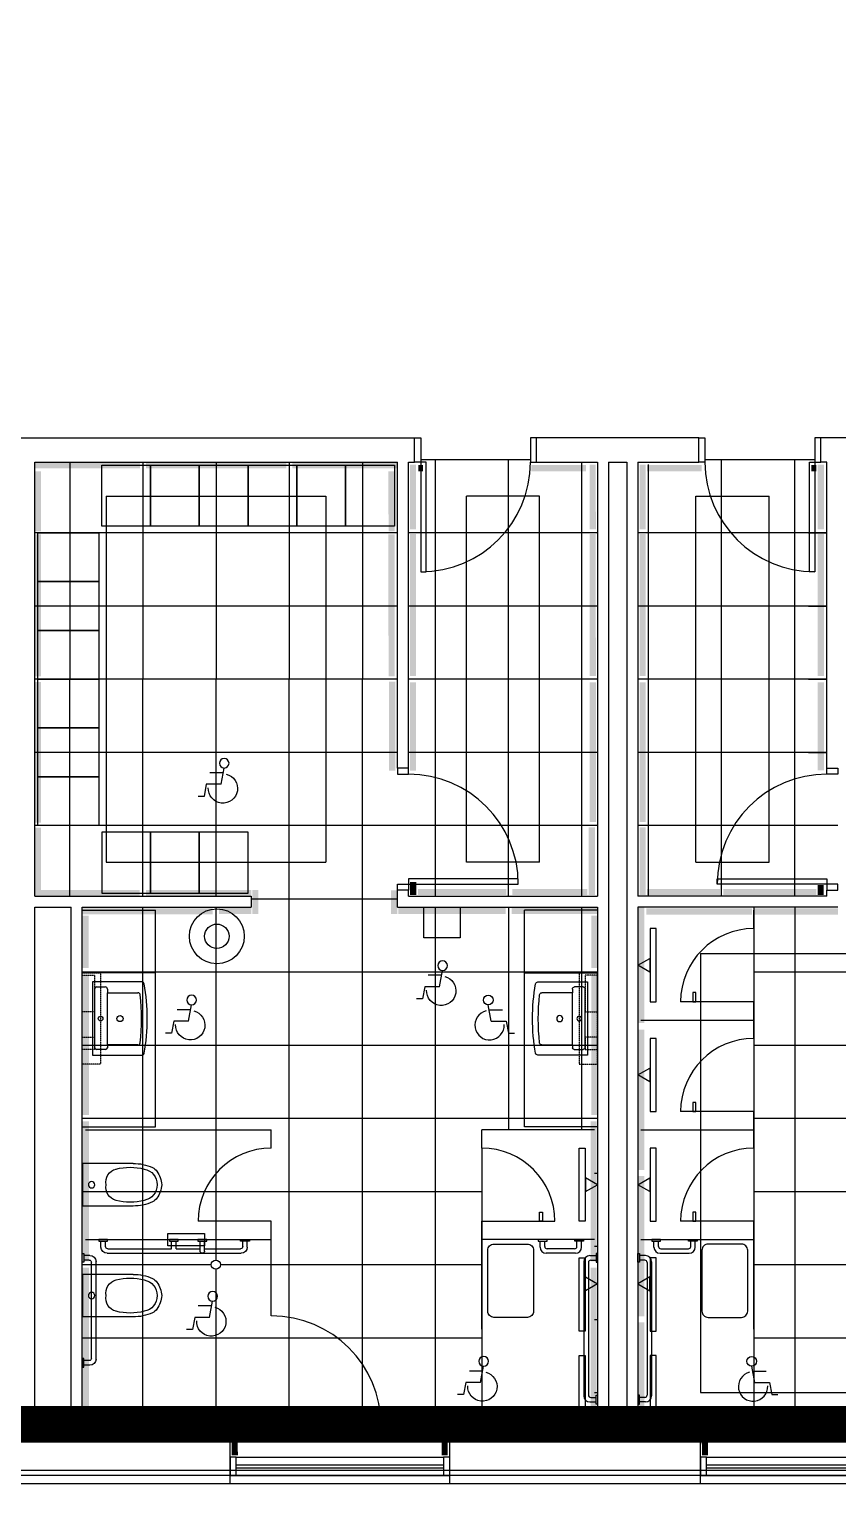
# Model space of a CAD drawing. Header units: inches. Extents: x -233729 to 737493, y -275239 to 196021.
# Drawn here: x 493487 to 500226, y -2869 to 9251 of the extents above; entities that cross this region are included whole.
import ezdxf

# ---------------------------------------------------------------- set-up
doc = ezdxf.new("R2010")
doc.units = ezdxf.units.IN
doc.header["$MEASUREMENT"] = 0
doc.linetypes.add('SHIDDEN', pattern=[0.09375, 0.0625, -0.03125])
for name, color, linetype in [('_FL_AREAS', 92, 'Continuous'), ('_FL_NEW WH_WALLS', 1, 'Continuous'), ('CONT-L', 2, 'Continuous')]:
    doc.layers.add(name, color=color, linetype=linetype)
doc.layers.add('PR-BLDG', color=18, linetype='Continuous', lineweight=30)

# ---------------------------------------------------------------- blocks, each defined once
blk = doc.blocks.new('A$Cd2fab3cb')
at = {"layer": 'PR-BLDG', "const_width": 1}
blk.add_lwpolyline([(-568.842, -884.207), (-414.586, 67.217), (0, 0), (-154.28, -951.574), (-568.867, -884.357)], dxfattribs=at)
blk = doc.blocks.new('HC')
at = {"layer": 'CONT-L'}
for p, q in [((-0.23, 0), (-1.24, 5.33)), ((-0.85, 3.73), (3.46, 3.73)), ((-0.23, 0), (4.63, 0)), ((4.63, 0), (5.37, -3.97)), ((5.37, -3.97), (7.34, -3.97))]:
    blk.add_line(p, q, dxfattribs=at)
blk.add_circle((-1.24, 6.91), 1.58, dxfattribs=at)
blk.add_arc((-0.82, -1.36), 4.81, 103.3425, 2.702, dxfattribs=at)
blk = doc.blocks.new('above counter rectangular vessel sink')
at = {"layer": 'CONT-L'}
for p, q in [((12, 0), (-12, 0)), ((-12, 0), (-12, -16.27)), ((-10.15, -4.34), (-10.15, -1.34)), ((-9.55, -0.74), (9.8, -0.74)), ((10.4, -1.34), (10.4, -4.19)), ((12, -16.25), (12, 0)), ((-8.67, -4.94), (-9.55, -4.94)), ((-8.67, -14.92), (-8.67, -4.94)), ((-8.67, -4.94), (8.45, -4.94)), ((9.65, -4.94), (8.45, -4.94)), ((8.45, -4.94), (8.45, -14.95))]:
    blk.add_line(p, q, dxfattribs=at)
for centre, radius in [((0, -2.69), 0.75), ((0, -9.06), 1)]:
    blk.add_circle(centre, radius, dxfattribs=at)
for centre, radius, start, end in [((-9.55, -1.34), 0.6, 90, 180), ((-9.55, -4.34), 0.6, 180, 270), ((9.65, -4.19), 0.75, 270, 0), ((9.8, -1.34), 0.6, 0, 90), ((-11.27, -16.27), 0.724, 180, 259.8019), ((0, 46.38), 64.38, 259.8019, 280.1828), ((-7.92, -14.92), 0.75, 180, 263.7646), ((0, 57.6), 73.7, 263.7646, 276.056), ((7.7, -14.95), 0.75, 276.056, 0), ((11.25, -16.25), 0.75, 280.1828, 0)]:
    blk.add_arc(centre, radius, start, end, dxfattribs=at)
blk = doc.blocks.new('wall hung wc')
at = {"layer": 'CONT-L'}
for p, q in [((-6.98, -16.63), (-6.98, -0.06)), ((-6.98, -0.06), (6.98, -0.06)), ((6.98, -16.63), (6.98, -0.06))]:
    blk.add_line(p, q, dxfattribs=at)
blk.add_circle((0, -3.06), 1.07, dxfattribs=at)
for centre, radius, start, end in [((-0.9, -12.11), 4.36, 78.0886, 165.9035), ((0.9, -12.11), 4.36, 14.0965, 101.9114), ((13.31, -15.68), 19.02, 165.9035, 194.0965), ((-13.31, -15.68), 19.02, 345.9035, 14.0965), ((8.2, -16.75), 15.18, 179.55, 204.3406), ((-8.2, -16.75), 15.18, 335.6594, 0.45), ((-2.27, -21.49), 3.68, 204.3406, 234.3862), ((-0.12, -19.43), 5.09, 190.0201, 271.3952), ((0.12, -19.43), 5.09, 268.6048, 349.9799), ((2.27, -21.49), 3.68, 305.6138, 335.6594), ((0.55, -17.55), 8.53, 234.3862, 266.2973), ((-0.55, -17.55), 8.53, 273.7027, 305.6138)]:
    blk.add_arc(centre, radius, start, end, dxfattribs=at)
blk = doc.blocks.new('48grab')
at = {"layer": 'CONT-L'}
for p, q in [((-24.5625, 0.5), (-21.6875, 0.5)), ((-24.5625, 0), (-24.5625, 0.5)), ((-21.6875, 0), (-24.5625, 0)), ((-23.875, 2.5), (-23.875, 0.5)), ((-22.375, 2.25), (-22.375, 0.5)), ((-21.875, 4.5), (22.125, 4.5)), ((-21.6875, 0.5), (-21.6875, 0)), ((-21.625, 3), (-0.75, 3)), ((-1.4375, 0), (-1.4375, 0.5)), ((-1.4375, 0.5), (1.4375, 0.5)), ((1.4375, 0), (-1.4375, 0)), ((-0.75, 3), (-0.75, 0.5)), ((0.75, 3), (8.625, 3)), ((0.75, 3), (0.75, 0.5)), ((1.4375, 0.5), (1.4375, 0)), ((7.9375, 0), (7.9375, 0.5)), ((7.9375, 0.5), (10.8125, 0.5)), ((10.8125, 0), (7.9375, 0)), ((8.625, 3.75), (8.625, 0.5)), ((10.125, 3.75), (10.125, 0.5)), ((10.125, 3), (21.875, 3)), ((10.8125, 0.5), (10.8125, 0)), ((21.9375, 0.5), (21.9375, 0)), ((24.8125, 0.5), (21.9375, 0.5)), ((21.9375, 0), (24.8125, 0)), ((22.625, 2.25), (22.625, 0.5)), ((24.125, 2.5), (24.125, 0.5)), ((24.8125, 0), (24.8125, 0.5))]:
    blk.add_line(p, q, dxfattribs=at)
for centre, radius, start, end in [((-21.875, 2.5), 2, 90, 180), ((-21.625, 2.25), 0.75, 90, 180), ((9.375, 3.75), 0.75, 0, 180), ((21.875, 2.25), 0.75, 0, 90), ((22.125, 2.5), 2, 0, 90)]:
    blk.add_arc(centre, radius, start, end, dxfattribs=at)
blk = doc.blocks.new('36GRAB')
at = {"layer": 'CONT-L'}
for p, q in [((-18.6875, 0), (-18.6875, 0.5)), ((-18.6875, 0.5), (-15.8125, 0.5)), ((-15.8125, 0), (-18.6875, 0)), ((-18, 2.5), (-18, 0.5)), ((-16.5, 2.25), (-16.5, 0.5)), ((-16, 4.5), (16, 4.5)), ((-15.8125, 0.5), (-15.8125, 0)), ((-15.75, 3), (15.75, 3)), ((18.625, 0.5), (15.75, 0.5)), ((15.75, 0.5), (15.75, 0)), ((15.75, 0), (18.625, 0)), ((16.5, 2.25), (16.5, 0.5)), ((18, 2.5), (18, 0.5)), ((18.625, 0), (18.625, 0.5))]:
    blk.add_line(p, q, dxfattribs=at)
for centre, radius, start, end in [((-16, 2.5), 2, 90, 180), ((-15.75, 2.25), 0.75, 90, 180), ((15.75, 2.25), 0.75, 0, 90), ((16, 2.5), 2, 0, 90)]:
    blk.add_arc(centre, radius, start, end, dxfattribs=at)
blk = doc.blocks.new('A$C61e42c62')
at = {"layer": '_FL_NEW WH_WALLS'}
h = blk.add_hatch(color=256, dxfattribs=at)
h.dxf.hatch_style = 1
h.paths.add_polyline_path([(2607.29, 3072.82), (2572.79, 3072.82), (2572.79, 3070.82), (2607.29, 3070.82)])
h = blk.add_hatch(color=256, dxfattribs=at)
h.dxf.hatch_style = 1
h.paths.add_polyline_path([(2574.81, 3050.08), (2574.79, 3069.78), (2572.79, 3069.78), (2572.81, 3050.08)])
h = blk.add_hatch(color=256, dxfattribs=at)
h.dxf.hatch_style = 1
h.paths.add_polyline_path([(2655.29, 3072.82), (2609.29, 3072.82), (2609.29, 3070.82), (2655.29, 3070.82)])
h = blk.add_hatch(color=256, dxfattribs=at)
h.dxf.hatch_style = 1
h.paths.add_polyline_path([(2691.79, 3072.82), (2657.29, 3072.82), (2657.29, 3070.82), (2691.79, 3070.82)])
h = blk.add_hatch(color=256, dxfattribs=at)
h.dxf.hatch_style = 1
h.paths.add_polyline_path([(2690.82, 3050.08), (2690.8, 3069.78), (2688.8, 3069.78), (2688.82, 3050.08)])
h = blk.add_hatch(color=256, dxfattribs=at)
h.dxf.hatch_style = 1
h.paths.add_polyline_path([(2697.88, 3050.75), (2697.86, 3072.01), (2695.86, 3072.01), (2695.88, 3050.75)])
h = blk.add_hatch(color=256, dxfattribs=at)
h.dxf.hatch_style = 1
h.paths.add_polyline_path([(2700.17, 3071.83), (2698.58, 3071.83), (2698.58, 3069.83), (2700.17, 3069.83)])
h = blk.add_hatch(color=256, dxfattribs=at)
h.dxf.hatch_style = 1
h.paths.add_polyline_path([(2753.63, 3071.83), (2735.71, 3071.83), (2735.71, 3069.83), (2753.63, 3069.83)])
h = blk.add_hatch(color=256, dxfattribs=at)
h.dxf.hatch_style = 1
h.paths.add_polyline_path([(2756.83, 3050.75), (2756.81, 3072.01), (2754.81, 3072.01), (2754.83, 3050.75)])
h = blk.add_hatch(color=256, dxfattribs=at)
h.dxf.hatch_style = 1
h.paths.add_polyline_path([(2773.18, 3050.75), (2773.16, 3072.01), (2771.16, 3072.01), (2771.18, 3050.75)])
h = blk.add_hatch(color=256, dxfattribs=at)
h.dxf.hatch_style = 1
h.paths.add_polyline_path([(2791.51, 3071.83), (2773.6, 3071.83), (2773.6, 3069.83), (2791.51, 3069.83)])
h = blk.add_hatch(color=256, dxfattribs=at)
h.dxf.hatch_style = 1
h.paths.add_polyline_path([(2829.12, 3071.83), (2827.54, 3071.83), (2827.54, 3069.83), (2829.12, 3069.83)])
h = blk.add_hatch(color=256, dxfattribs=at)
h.dxf.hatch_style = 1
h.paths.add_polyline_path([(2831.64, 3050.75), (2831.63, 3072.01), (2829.63, 3072.01), (2829.64, 3050.75)])
h = blk.add_hatch(color=256, dxfattribs=at)
h.dxf.hatch_style = 1
h.paths.add_polyline_path([(2574.81, 3002.53), (2574.79, 3049.13), (2572.79, 3049.13), (2572.81, 3002.53)])
h = blk.add_hatch(color=256, dxfattribs=at)
h.dxf.hatch_style = 1
h.paths.add_polyline_path([(2690.82, 3002.53), (2690.8, 3049.13), (2688.8, 3049.13), (2688.82, 3002.53)])
h = blk.add_hatch(color=256, dxfattribs=at)
h.dxf.hatch_style = 1
h.paths.add_polyline_path([(2697.88, 3002.64), (2697.86, 3049.28), (2695.86, 3049.28), (2695.88, 3002.64)])
h = blk.add_hatch(color=256, dxfattribs=at)
h.dxf.hatch_style = 1
h.paths.add_polyline_path([(2756.83, 3002.64), (2756.81, 3049.28), (2754.81, 3049.28), (2754.83, 3002.64)])
h = blk.add_hatch(color=256, dxfattribs=at)
h.dxf.hatch_style = 1
h.paths.add_polyline_path([(2773.18, 3002.64), (2773.16, 3049.28), (2771.16, 3049.28), (2771.18, 3002.64)])
h = blk.add_hatch(color=256, dxfattribs=at)
h.dxf.hatch_style = 1
h.paths.add_polyline_path([(2831.64, 3002.64), (2831.63, 3049.28), (2829.63, 3049.28), (2829.64, 3002.64)])
h = blk.add_hatch(color=256, dxfattribs=at)
h.dxf.hatch_style = 1
h.paths.add_polyline_path([(2574.81, 2954.58), (2574.81, 3000.73), (2572.81, 3000.73), (2572.81, 2954.58)])
h = blk.add_hatch(color=256, dxfattribs=at)
h.dxf.hatch_style = 1
h.paths.add_polyline_path([(2691.02, 2971.62), (2691.02, 3000.8), (2689.02, 3000.8), (2689.02, 2971.62)])
h = blk.add_hatch(color=256, dxfattribs=at)
h.dxf.hatch_style = 1
h.paths.add_polyline_path([(2697.88, 2971.65), (2697.88, 3000.64), (2695.88, 3000.64), (2695.88, 2971.65)])
h = blk.add_hatch(color=256, dxfattribs=at)
h.dxf.hatch_style = 1
h.paths.add_polyline_path([(2756.83, 2954.81), (2756.83, 3000.64), (2754.83, 3000.64), (2754.83, 2954.81)])
h = blk.add_hatch(color=256, dxfattribs=at)
h.dxf.hatch_style = 1
h.paths.add_polyline_path([(2773.18, 2954.81), (2773.18, 3000.64), (2771.18, 3000.64), (2771.18, 2954.81)])
h = blk.add_hatch(color=256, dxfattribs=at)
h.dxf.hatch_style = 1
h.paths.add_polyline_path([(2831.64, 2971.74), (2831.64, 3000.64), (2829.64, 3000.64), (2829.64, 2971.74)])
h = blk.add_hatch(color=256, dxfattribs=at)
h.dxf.hatch_style = 1
h.paths.add_polyline_path([(2574.81, 2932.5), (2574.81, 2952.9), (2572.81, 2952.9), (2572.81, 2932.5)])
h = blk.add_hatch(color=256, dxfattribs=at)
h.dxf.hatch_style = 1
h.paths.add_polyline_path([(2756.52, 2930.89), (2756.52, 2953.08), (2754.52, 2953.08), (2754.52, 2930.89)])
h = blk.add_hatch(color=256, dxfattribs=at)
h.dxf.hatch_style = 1
h.paths.add_polyline_path([(2773.15, 2930.89), (2773.15, 2953.08), (2771.15, 2953.08), (2771.15, 2930.89)])
h = blk.add_hatch(color=256, dxfattribs=at)
h.dxf.hatch_style = 1
h.paths.add_polyline_path([(2697.9, 2930.89), (2697.9, 2935.14), (2695.9, 2935.14), (2695.9, 2930.89)])
h = blk.add_hatch(color=256, dxfattribs=at)
h.dxf.hatch_style = 1
h.paths.add_polyline_path([(2607.22, 2932.45), (2572.71, 2932.45), (2572.71, 2930.45), (2607.22, 2930.45)])
h = blk.add_hatch(color=256, dxfattribs=at)
h.dxf.hatch_style = 1
h.paths.add_polyline_path([(2643.84, 2932.45), (2609.22, 2932.45), (2609.22, 2930.45), (2643.84, 2930.45)])
h = blk.add_hatch(color=256, dxfattribs=at)
h.dxf.hatch_style = 1
h.paths.add_polyline_path([(2646.14, 2924.58), (2646.14, 2932.44), (2644.14, 2932.44), (2644.14, 2924.58)])
h = blk.add_hatch(color=256, dxfattribs=at)
h.dxf.hatch_style = 1
h.paths.add_polyline_path([(2691.68, 2924.58), (2691.68, 2932.33), (2689.68, 2932.33), (2689.68, 2924.58)])
h = blk.add_hatch(color=256, dxfattribs=at)
h.dxf.hatch_style = 1
h.paths.add_polyline_path([(2727.5, 2932.81), (2698.54, 2932.81), (2698.54, 2930.81), (2727.5, 2930.81)])
h = blk.add_hatch(color=256, dxfattribs=at)
h.dxf.hatch_style = 1
h.paths.add_polyline_path([(2754, 2932.81), (2729.38, 2932.81), (2729.38, 2930.81), (2754, 2930.81)])
h = blk.add_hatch(color=256, dxfattribs=at)
h.dxf.hatch_style = 1
h.paths.add_polyline_path([(2797.51, 2932.81), (2773.6, 2932.81), (2773.6, 2930.81), (2797.51, 2930.81)])
h = blk.add_hatch(color=256, dxfattribs=at)
h.dxf.hatch_style = 1
h.paths.add_polyline_path([(2829.12, 2932.81), (2798.7, 2932.81), (2798.7, 2930.81), (2829.12, 2930.81)])
h = blk.add_hatch(color=256, dxfattribs=at)
h.dxf.hatch_style = 1
h.paths.add_polyline_path([(2831.61, 2930.89), (2831.61, 2934.09), (2829.61, 2934.09), (2829.61, 2930.89)])
h = blk.add_hatch(color=256, dxfattribs=at)
h.dxf.hatch_style = 1
h.paths.add_polyline_path([(2631.13, 2926.5), (2588.51, 2926.5), (2588.51, 2924.5), (2631.13, 2924.5)])
h = blk.add_hatch(color=256, dxfattribs=at)
h.dxf.hatch_style = 1
h.paths.add_polyline_path([(2643.86, 2926.56), (2633.24, 2926.56), (2633.24, 2924.56), (2643.86, 2924.56)])
h = blk.add_hatch(color=256, dxfattribs=at)
h.dxf.hatch_style = 1
h.paths.add_polyline_path([(2727.24, 2926.57), (2691.99, 2926.57), (2691.99, 2924.57), (2727.24, 2924.57)])
h = blk.add_hatch(color=256, dxfattribs=at)
h.dxf.hatch_style = 1
h.paths.add_polyline_path([(2757.38, 2926.57), (2729.24, 2926.57), (2729.24, 2924.57), (2757.38, 2924.57)])
h = blk.add_hatch(color=256, dxfattribs=at)
h.dxf.hatch_style = 1
h.paths.add_polyline_path([(2772.68, 2888.83), (2772.68, 2926.83), (2770.68, 2926.83), (2770.68, 2888.83)])
h = blk.add_hatch(color=256, dxfattribs=at)
h.dxf.hatch_style = 1
h.paths.add_polyline_path([(2808.09, 2926.42), (2773.41, 2926.42), (2773.41, 2924.42), (2808.09, 2924.42)])
h = blk.add_hatch(color=256, dxfattribs=at)
h.dxf.hatch_style = 1
h.paths.add_polyline_path([(2836.21, 2926.42), (2808.94, 2926.42), (2808.94, 2924.42), (2836.21, 2924.42)])
h = blk.add_hatch(color=256, dxfattribs=at)
h.dxf.hatch_style = 1
h.paths.add_polyline_path([(2590.5, 2906.85), (2590.5, 2924.12), (2588.5, 2924.12), (2588.5, 2906.85)])
h = blk.add_hatch(color=256, dxfattribs=at)
h.dxf.hatch_style = 1
h.paths.add_polyline_path([(2757.34, 2906.85), (2757.34, 2924.12), (2755.34, 2924.12), (2755.34, 2906.85)])
h = blk.add_hatch(color=256, dxfattribs=at)
h.dxf.hatch_style = 1
h.paths.add_polyline_path([(2590.52, 2858.66), (2590.52, 2904.66), (2588.52, 2904.66), (2588.52, 2858.66)])
h = blk.add_hatch(color=256, dxfattribs=at)
h.dxf.hatch_style = 1
h.paths.add_polyline_path([(2757.36, 2858.66), (2757.36, 2904.66), (2755.36, 2904.66), (2755.36, 2858.66)])
h = blk.add_hatch(color=256, dxfattribs=at)
h.dxf.hatch_style = 1
h.paths.add_polyline_path([(2772.7, 2840.64), (2772.7, 2886.64), (2770.7, 2886.64), (2770.7, 2840.64)])
h = blk.add_hatch(color=256, dxfattribs=at)
h.dxf.hatch_style = 1
h.paths.add_polyline_path([(2590.52, 2810.66), (2590.52, 2856.66), (2588.52, 2856.66), (2588.52, 2810.66)])
h = blk.add_hatch(color=256, dxfattribs=at)
h.dxf.hatch_style = 1
h.paths.add_polyline_path([(2757.09, 2810.66), (2757.09, 2856.66), (2755.09, 2856.66), (2755.09, 2810.66)])
h = blk.add_hatch(color=256, dxfattribs=at)
h.dxf.hatch_style = 1
h.paths.add_polyline_path([(2772.7, 2792.64), (2772.7, 2838.64), (2770.7, 2838.64), (2770.7, 2792.64)])
h = blk.add_hatch(color=256, dxfattribs=at)
h.dxf.hatch_style = 1
h.paths.add_polyline_path([(2590.52, 2762.66), (2590.52, 2808.66), (2588.52, 2808.66), (2588.52, 2762.66)])
h = blk.add_hatch(color=256, dxfattribs=at)
h.dxf.hatch_style = 1
h.paths.add_polyline_path([(2757.09, 2762.66), (2757.09, 2808.66), (2755.09, 2808.66), (2755.09, 2762.66)])
h = blk.add_hatch(color=256, dxfattribs=at)
h.dxf.hatch_style = 1
h.paths.add_polyline_path([(2772.7, 2752.79), (2772.7, 2790.64), (2770.7, 2790.64), (2770.7, 2752.79)])
h = blk.add_hatch(color=256, dxfattribs=at)
h.dxf.hatch_style = 1
h.paths.add_polyline_path([(2590.55, 2754.91), (2590.52, 2760.66), (2588.52, 2760.66), (2588.55, 2754.91)])
h = blk.add_hatch(color=256, dxfattribs=at)
h.dxf.hatch_style = 1
h.paths.add_polyline_path([(2757.13, 2754.91), (2757.09, 2760.66), (2755.09, 2760.66), (2755.13, 2754.91)])
h = blk.add_hatch(color=256, dxfattribs=at)
h.dxf.hatch_style = 1
h.paths.add_polyline_path([(2631.13, 2754.57), (2588.38, 2754.57), (2588.38, 2752.57), (2631.13, 2752.57)])
h = blk.add_hatch(color=256, dxfattribs=at)
h.dxf.hatch_style = 1
h.paths.add_polyline_path([(2679.13, 2754.57), (2633.13, 2754.57), (2633.13, 2752.57), (2679.13, 2752.57)])
h = blk.add_hatch(color=256, dxfattribs=at)
h.dxf.hatch_style = 1
h.paths.add_polyline_path([(2679.13, 2754.57), (2633.13, 2754.57), (2633.13, 2752.57), (2679.13, 2752.57)])
h = blk.add_hatch(color=256, dxfattribs=at)
h.dxf.hatch_style = 1
h.paths.add_polyline_path([(2727.13, 2754.57), (2681.13, 2754.57), (2681.13, 2752.57), (2727.13, 2752.57)])
h = blk.add_hatch(color=256, dxfattribs=at)
h.dxf.hatch_style = 1
h.paths.add_polyline_path([(2757.14, 2754.57), (2729.13, 2754.57), (2729.13, 2752.57), (2757.14, 2752.57)])
h = blk.add_hatch(color=256, dxfattribs=at)
h.dxf.hatch_style = 1
h.paths.add_polyline_path([(2808.02, 2754.79), (2773.17, 2754.79), (2773.17, 2752.79), (2808.02, 2752.79)])
h = blk.add_hatch(color=256, dxfattribs=at)
h.dxf.hatch_style = 1
h.paths.add_polyline_path([(2845.79, 2754.79), (2808.94, 2754.79), (2808.94, 2752.79), (2845.79, 2752.79)])
h = blk.add_hatch(color=256, dxfattribs=at)
h.dxf.hatch_style = 1
h.paths.add_polyline_path([(2639.4, 2747.08), (2639.36, 2752.84), (2637.36, 2752.84), (2637.4, 2747.08)])
h = blk.add_hatch(color=256, dxfattribs=at)
h.dxf.hatch_style = 1
h.paths.add_polyline_path([(2708.27, 2747.08), (2708.23, 2752.84), (2706.23, 2752.84), (2706.27, 2747.08)])
h = blk.add_hatch(color=256, dxfattribs=at)
h.dxf.hatch_style = 1
h.paths.add_polyline_path([(2793.62, 2747.08), (2793.58, 2752.84), (2791.58, 2752.84), (2791.62, 2747.08)])
for p, q in [((2493.5, 3080.82), (2697.38, 3080.82)), ((2790.63, 3080.82), (2737.38, 3080.82)), ((3264, 3080.82), (2830.63, 3080.82)), ((2699.38, 3073.63), (2735.38, 3073.63)), ((2704.21, 2930.45), (2704.21, 3073.63)), ((2728.21, 2930.45), (2728.21, 3073.63)), ((2792.63, 3073.63), (2828.63, 3073.63)), ((2798.09, 2930.45), (2798.09, 3073.63)), ((2822.09, 2930.45), (2822.09, 3073.63)), ((2572.75, 2930.45), (2572.75, 3072.82)), ((2572.75, 3072.82), (2691.75, 3072.82)), ((2584.25, 3072.85), (2584.17, 2930.47)), ((2608.25, 3072.83), (2608.17, 2930.46)), ((2632.25, 3072.82), (2632.17, 2930.45)), ((2656.25, 3072.81), (2656.17, 2930.43)), ((2680.25, 3072.79), (2680.17, 2930.42)), ((2691.75, 2972.45), (2691.75, 3072.82)), ((2695.38, 2972.45), (2695.38, 3072.82)), ((2695.38, 3072.82), (2697.38, 3072.82)), ((2737.38, 3072.82), (2757.38, 3072.82)), ((2752.21, 2930.45), (2752.21, 3072.82)), ((2757.38, 3072.82), (2757.38, 2930.45)), ((2761, 3072.82), (2761, 2752.45)), ((2761, 3072.82), (2767, 3072.82)), ((2767, 3072.82), (2767, 2752.45)), ((2770.63, 3072.82), (2770.63, 2930.45)), ((2770.63, 3072.82), (2790.63, 3072.82)), ((2774.09, 2930.45), (2774.09, 3072.01)), ((2832.63, 3072.82), (2830.63, 3072.82)), ((2832.63, 2972.45), (2832.63, 3072.82)), ((2596.23, 3061.63), (2668.24, 3061.64)), ((2596.23, 3061.63), (2596.23, 2941.63)), ((2668.23, 3061.64), (2668.23, 2941.64)), ((2714.37, 2941.63), (2714.37, 3061.63)), ((2738.37, 3061.63), (2714.37, 3061.63)), ((2738.37, 2941.63), (2738.37, 3061.63)), ((2789.63, 2941.63), (2789.63, 3061.63)), ((2789.63, 3061.63), (2813.63, 3061.63)), ((2813.63, 2941.63), (2813.63, 3061.63)), ((2691.75, 3049.63), (2572.75, 3049.63)), ((2757.38, 3049.63), (2695.38, 3049.63)), ((2832.63, 3049.63), (2770.63, 3049.63)), ((2826.59, 3049.63), (2832.63, 3049.63)), ((2691.75, 3025.63), (2572.75, 3025.63)), ((2757.38, 3025.63), (2695.38, 3025.63)), ((2832.63, 3025.63), (2770.63, 3025.63)), ((2826.59, 3025.63), (2832.63, 3025.63)), ((2691.75, 3001.63), (2572.75, 3001.63)), ((2757.38, 3001.63), (2695.38, 3001.63)), ((2832.63, 3001.63), (2770.63, 3001.63)), ((2826.59, 3001.63), (2832.63, 3001.63)), ((2691.75, 2977.63), (2572.75, 2977.63)), ((2757.38, 2977.63), (2695.38, 2977.63)), ((2832.63, 2977.63), (2770.63, 2977.63)), ((2826.59, 2977.63), (2832.63, 2977.63)), ((2757.38, 2953.63), (2572.75, 2953.63)), ((2836.25, 2953.63), (2770.63, 2953.63)), ((2812.25, 2953.63), (2810.83, 2953.63)), ((2596.23, 2941.63), (2668.23, 2941.64)), ((2738.37, 2941.63), (2714.37, 2941.63)), ((2789.63, 2941.63), (2813.63, 2941.63)), ((2572.75, 2930.45), (2643.75, 2930.45)), ((2643.75, 2930.45), (2643.75, 2926.82)), ((2656.17, 2930.43), (2656.17, 2752.45)), ((2680.17, 2930.42), (2680.17, 2752.45)), ((2691.75, 2926.82), (2691.75, 2932.45)), ((2695.38, 2930.45), (2695.38, 2932.45)), ((2695.38, 2930.45), (2757.38, 2930.45)), ((2832.63, 2930.45), (2770.63, 2930.45)), ((2832.63, 2930.45), (2832.63, 2932.45)), ((2572.75, 2752.45), (2572.75, 2926.82)), ((2572.75, 2926.82), (2584.75, 2926.82)), ((2584.75, 2752.45), (2584.75, 2926.82)), ((2588.38, 2752.45), (2588.38, 2926.82)), ((2588.38, 2926.82), (2643.75, 2926.82)), ((2588.38, 2925.82), (2612.38, 2925.82)), ((2608.17, 2926.82), (2608.17, 2752.45)), ((2612.38, 2854.82), (2612.38, 2925.82)), ((2632.17, 2926.82), (2632.17, 2811.13)), ((2643.75, 2929.63), (2691.75, 2929.63)), ((2691.75, 2926.82), (2757.38, 2926.82)), ((2704.17, 2926.82), (2704.17, 2752.45)), ((2728.17, 2926.82), (2728.17, 2853.82)), ((2733.38, 2854.82), (2733.38, 2925.82)), ((2757.38, 2925.82), (2733.38, 2925.82)), ((2752.17, 2926.82), (2752.17, 2853.82)), ((2757.38, 2926.82), (2757.38, 2752.45)), ((2836.25, 2926.82), (2770.63, 2926.82)), ((2770.63, 2926.82), (2770.63, 2752.45)), ((2808.63, 2926.82), (2808.63, 2752.45)), ((2808.63, 2919.82), (2808.63, 2925.82)), ((2822.13, 2926.82), (2822.13, 2752.45)), ((2791.13, 2911.63), (3175.13, 2911.63)), ((2791.13, 2911.63), (2791.13, 2767.63)), ((2588.38, 2905.63), (2757.38, 2905.63)), ((2612.38, 2905.32), (2588.38, 2905.32)), ((2733.38, 2905.32), (2757.38, 2905.32)), ((2808.63, 2905.63), (3195.63, 2905.63)), ((2808.63, 2895.82), (2784.63, 2895.82)), ((2808.63, 2883.82), (2808.63, 2895.82)), ((2771.63, 2889.82), (2808.63, 2889.82)), ((2588.38, 2881.63), (2757.38, 2881.63)), ((2808.63, 2881.63), (3195.63, 2881.63)), ((2808.63, 2859.82), (2784.63, 2859.82)), ((2808.63, 2847.82), (2808.63, 2859.82)), ((2588.38, 2857.63), (2757.38, 2857.63)), ((2588.38, 2854.82), (2612.38, 2854.82)), ((2589.38, 2853.82), (2650.38, 2853.82)), ((2650.38, 2847.82), (2650.38, 2853.82)), ((2719.38, 2847.82), (2719.38, 2853.82)), ((2756.38, 2853.82), (2719.38, 2853.82)), ((2757.38, 2854.82), (2733.38, 2854.82)), ((2771.63, 2853.82), (2808.63, 2853.82)), ((2808.63, 2857.63), (3195.63, 2857.63)), ((2719.38, 2847.82), (2719.38, 2752.45)), ((2756.38, 2839.63), (2757.38, 2839.63)), ((2588.38, 2833.63), (2719.25, 2833.63)), ((2808.63, 2833.63), (3195.63, 2833.63)), ((2650.38, 2823.82), (2626.38, 2823.82)), ((2650.38, 2792.82), (2650.38, 2823.82)), ((2719.38, 2817.82), (2719.38, 2823.82)), ((2719.38, 2823.82), (2743.38, 2823.82)), ((2808.63, 2823.82), (2784.63, 2823.82)), ((2808.63, 2817.82), (2808.63, 2823.82)), ((2589.38, 2817.82), (2650.38, 2817.82)), ((2719.38, 2788.45), (2719.38, 2817.82)), ((2756.38, 2817.82), (2719.38, 2817.82)), ((2740.81, 2817.82), (2737.94, 2817.82)), ((2737.94, 2817.82), (2737.94, 2817.32)), ((2737.94, 2817.32), (2740.81, 2817.32)), ((2738.56, 2815.32), (2738.56, 2817.32)), ((2740.06, 2815.57), (2740.06, 2817.32)), ((2740.81, 2817.32), (2740.81, 2817.82)), ((2749.94, 2817.82), (2752.81, 2817.82)), ((2749.94, 2817.32), (2749.94, 2817.82)), ((2752.81, 2817.32), (2749.94, 2817.32)), ((2750.63, 2815.57), (2750.63, 2817.32)), ((2752.13, 2815.32), (2752.13, 2817.32)), ((2752.81, 2817.82), (2752.81, 2817.32)), ((2756.38, 2815.63), (2757.38, 2815.63)), ((2771.63, 2817.82), (2808.63, 2817.82)), ((2775.19, 2817.82), (2775.19, 2817.32)), ((2778.06, 2817.82), (2775.19, 2817.82)), ((2775.19, 2817.32), (2778.06, 2817.32)), ((2775.88, 2815.32), (2775.88, 2817.32)), ((2777.38, 2815.57), (2777.38, 2817.32)), ((2778.06, 2817.32), (2778.06, 2817.82)), ((2787.19, 2817.32), (2787.19, 2817.82)), ((2787.19, 2817.82), (2790.06, 2817.82)), ((2790.06, 2817.32), (2787.19, 2817.32)), ((2787.94, 2815.57), (2787.94, 2817.32)), ((2789.44, 2815.32), (2789.44, 2817.32)), ((2790.06, 2817.82), (2790.06, 2817.32)), ((2808.63, 2788.45), (2808.63, 2817.82)), ((2750.13, 2813.32), (2740.56, 2813.32)), ((2749.88, 2814.82), (2740.81, 2814.82)), ((2752.88, 2810.57), (2752.88, 2766.57)), ((2754.88, 2812.57), (2756.88, 2812.57)), ((2755.13, 2811.07), (2756.88, 2811.07)), ((2756.88, 2813.26), (2756.88, 2810.38)), ((2757.38, 2813.26), (2756.88, 2813.26)), ((2757.38, 2810.38), (2757.38, 2813.26)), ((2770.63, 2810.38), (2770.63, 2813.26)), ((2770.63, 2813.26), (2771.13, 2813.26)), ((2771.13, 2813.26), (2771.13, 2810.38)), ((2773.13, 2812.57), (2771.13, 2812.57)), ((2772.88, 2811.07), (2771.13, 2811.07)), ((2775.13, 2810.57), (2775.13, 2766.57)), ((2777.88, 2813.32), (2787.44, 2813.32)), ((2778.13, 2814.82), (2787.19, 2814.82)), ((2588.38, 2809.63), (2630.67, 2809.63)), ((2632.17, 2808.13), (2632.17, 2752.45)), ((2633.67, 2809.63), (2719.25, 2809.63)), ((2754.38, 2810.32), (2754.38, 2766.82)), ((2756.88, 2810.38), (2757.38, 2810.38)), ((2771.13, 2810.38), (2770.63, 2810.38)), ((2773.63, 2810.32), (2773.63, 2766.82)), ((2808.63, 2809.63), (2880.63, 2809.63)), ((2756.38, 2791.63), (2757.38, 2791.63)), ((2588.38, 2785.63), (2719.25, 2785.63)), ((2808.63, 2785.63), (2880.63, 2785.63)), ((2756.38, 2767.63), (2757.38, 2767.63)), ((2791.13, 2767.63), (2863.13, 2767.63)), ((2754.88, 2764.57), (2756.88, 2764.57)), ((2755.13, 2766.07), (2756.88, 2766.07)), ((2756.88, 2763.88), (2756.88, 2766.76)), ((2756.88, 2766.76), (2757.38, 2766.76)), ((2757.38, 2763.88), (2756.88, 2763.88)), ((2757.38, 2766.76), (2757.38, 2763.88)), ((2771.13, 2766.76), (2770.63, 2766.76)), ((2770.63, 2766.76), (2770.63, 2763.88)), ((2770.63, 2763.88), (2771.13, 2763.88)), ((2771.13, 2763.88), (2771.13, 2766.76)), ((2772.88, 2766.07), (2771.13, 2766.07)), ((2773.13, 2764.57), (2771.13, 2764.57)), ((2588.38, 2761.63), (2719.25, 2761.63)), ((2808.63, 2761.63), (2880.63, 2761.63)), ((2650.38, 2753.82), (2650.38, 2756.82)), ((2650.38, 2756.82), (2686.38, 2756.82)), ((3752.37, 2752.45), (2400, 2752.45)), ((3800.37, 2752.45), (2448, 2752.45)), ((2636.88, 2737.7), (2636.88, 2752.45)), ((2708.88, 2737.7), (2708.88, 2752.45)), ((2791.13, 2737.7), (2791.13, 2752.45)), ((2638.88, 2746.45), (2706.88, 2746.45)), ((2638.88, 2743.95), (2706.88, 2743.95)), ((2793.13, 2746.45), (2861.13, 2746.45)), ((2793.13, 2743.95), (2861.13, 2743.95)), ((3800.37, 2740.45), (2448, 2740.45)), ((2638.88, 2742.95), (2706.88, 2742.95)), ((2638.88, 2740.45), (2706.88, 2740.45)), ((2793.13, 2742.95), (2861.13, 2742.95)), ((2793.13, 2740.45), (2861.13, 2740.45)), ((3800.37, 2737.7), (2448, 2737.7))]:
    blk.add_line(p, q, dxfattribs=at)
for points in [[(2697.38, 3072.82), (2697.38, 3080.82), (2699.38, 3080.82), (2699.38, 3072.82)], [(2735.38, 3080.82), (2735.38, 3072.82), (2737.38, 3072.82), (2737.38, 3080.82)], [(2792.63, 3080.82), (2792.63, 3072.82), (2790.63, 3072.82), (2790.63, 3080.82)], [(2830.63, 3072.82), (2830.63, 3080.82), (2828.63, 3080.82), (2828.63, 3072.82)], [(2610.75, 3051.82), (2594.75, 3051.82), (2594.75, 3071.82), (2610.75, 3071.82)], [(2626.75, 3051.82), (2610.75, 3051.82), (2610.75, 3071.82), (2626.75, 3071.82)], [(2642.75, 3051.82), (2626.75, 3051.82), (2626.75, 3071.82), (2642.75, 3071.82)], [(2658.75, 3051.82), (2642.75, 3051.82), (2642.75, 3071.82), (2658.75, 3071.82)], [(2674.75, 3051.82), (2658.75, 3051.82), (2658.75, 3071.82), (2674.75, 3071.82)], [(2690.75, 3051.82), (2674.75, 3051.82), (2674.75, 3071.82), (2690.75, 3071.82)], [(2699.38, 3072.82), (2699.38, 3036.82), (2701.13, 3036.82), (2701.13, 3072.82)], [(2828.63, 3072.82), (2828.63, 3036.82), (2826.88, 3036.82), (2826.88, 3072.82)], [(2593.75, 3049.63), (2593.75, 3033.63), (2573.75, 3033.63), (2573.75, 3049.63)], [(2593.75, 3033.63), (2593.75, 3017.63), (2573.75, 3017.63), (2573.75, 3033.63)], [(2593.75, 3017.63), (2593.75, 3001.63), (2573.75, 3001.63), (2573.75, 3017.63)], [(2593.75, 3001.63), (2593.75, 2985.63), (2573.75, 2985.63), (2573.75, 3001.63)], [(2593.75, 2985.63), (2593.75, 2969.63), (2573.75, 2969.63), (2573.75, 2985.63)], [(2593.75, 2969.63), (2593.75, 2953.63), (2573.75, 2953.63), (2573.75, 2969.63)], [(2691.75, 2970.45), (2695.38, 2970.45), (2695.38, 2972.45), (2691.75, 2972.45)], [(2836.25, 2970.45), (2832.63, 2970.45), (2832.63, 2972.45), (2836.25, 2972.45)], [(2610.75, 2951.45), (2594.75, 2951.45), (2594.75, 2931.45), (2610.75, 2931.45)], [(2626.75, 2951.45), (2610.75, 2951.45), (2610.75, 2931.45), (2626.75, 2931.45)], [(2642.75, 2951.45), (2626.75, 2951.45), (2626.75, 2931.45), (2642.75, 2931.45)], [(2695.38, 2934.45), (2731.38, 2934.45), (2731.38, 2936.2), (2695.38, 2936.2)], [(2832.63, 2934.45), (2796.63, 2934.45), (2796.63, 2936.2), (2832.63, 2936.2)], [(2695.38, 2932.45), (2691.75, 2932.45), (2691.75, 2934.45), (2695.38, 2934.45)], [(2832.63, 2932.45), (2836.25, 2932.45), (2836.25, 2934.45), (2832.63, 2934.45)], [(2712.36, 2916.82), (2700.36, 2916.82), (2700.36, 2926.82), (2712.36, 2926.82)], [(2774.63, 2895.82), (2776.63, 2895.82), (2776.63, 2919.82), (2774.63, 2919.82)], [(2774.52, 2905.57), (2770.63, 2907.82), (2774.52, 2910.07)], [(2789.67, 2898.82), (2788.67, 2898.82), (2788.67, 2895.82), (2789.67, 2895.82)], [(2774.63, 2859.82), (2776.63, 2859.82), (2776.63, 2883.82), (2774.63, 2883.82)], [(2774.52, 2869.57), (2770.63, 2871.82), (2774.52, 2874.07)], [(2789.67, 2862.82), (2788.67, 2862.82), (2788.67, 2859.82), (2789.67, 2859.82)], [(2753.38, 2823.82), (2751.38, 2823.82), (2751.38, 2847.82), (2753.38, 2847.82)], [(2774.63, 2823.82), (2776.63, 2823.82), (2776.63, 2847.82), (2774.63, 2847.82)], [(2753.48, 2833.57), (2757.38, 2835.82), (2753.48, 2838.07)], [(2774.52, 2833.57), (2770.63, 2835.82), (2774.52, 2838.07)], [(2738.33, 2826.82), (2739.33, 2826.82), (2739.33, 2823.82), (2738.33, 2823.82)], [(2789.67, 2826.82), (2788.67, 2826.82), (2788.67, 2823.82), (2789.67, 2823.82)], [(2628.44, 2815.82), (2616.44, 2815.82), (2616.44, 2819.82), (2628.44, 2819.82)], [(2753.38, 2787.82), (2751.38, 2787.82), (2751.38, 2811.82), (2753.38, 2811.82)], [(2774.63, 2787.82), (2776.63, 2787.82), (2776.63, 2811.82), (2774.63, 2811.82)], [(2753.48, 2805.57), (2757.38, 2803.32), (2753.48, 2801.07)], [(2774.52, 2805.57), (2770.63, 2803.32), (2774.52, 2801.07)], [(2753.38, 2755.82), (2751.38, 2755.82), (2751.38, 2779.82), (2753.38, 2779.82)], [(2774.63, 2755.82), (2776.63, 2755.82), (2776.63, 2779.82), (2774.63, 2779.82)], [(2738.33, 2755.45), (2739.33, 2755.45), (2739.33, 2752.45), (2738.33, 2752.45)], [(2789.67, 2755.45), (2788.67, 2755.45), (2788.67, 2752.45), (2789.67, 2752.45)], [(2808.91, 2754.79), (2845.79, 2754.79), (2845.79, 2752.79), (2808.91, 2752.79)], [(2636.88, 2746.45), (2636.88, 2740.45), (2638.88, 2740.45), (2638.88, 2746.45)], [(2706.88, 2746.45), (2706.88, 2740.45), (2708.88, 2740.45), (2708.88, 2746.45)], [(2791.13, 2746.45), (2791.13, 2740.45), (2793.13, 2740.45), (2793.13, 2746.45)]]:
    blk.add_lwpolyline(points, close=True, dxfattribs=at)
at = {"layer": '_FL_NEW WH_WALLS', "linetype": 'SHIDDEN'}
for points in [[(2588.38, 2905.32), (2594.38, 2905.32), (2594.38, 2875.32), (2588.38, 2875.32)], [(2592.38, 2904.55), (2592.38, 2892.55), (2588.38, 2892.55), (2588.38, 2904.55)], [(2757.38, 2905.32), (2751.38, 2905.32), (2751.38, 2875.32), (2757.38, 2875.32)], [(2753.38, 2904.55), (2753.38, 2892.55), (2757.38, 2892.55), (2757.38, 2904.55)], [(2592.38, 2884.22), (2592.38, 2880.22), (2588.38, 2880.22), (2588.38, 2884.22)], [(2753.38, 2884.22), (2753.38, 2880.22), (2757.38, 2880.22), (2757.38, 2884.22)]]:
    blk.add_lwpolyline(points, close=True, dxfattribs=at)
at = {"layer": '_FL_NEW WH_WALLS'}
for points in [[(2734.38, 2792.32), (2723.38, 2792.32, -0.414214), (2721.38, 2794.32), (2721.38, 2814.32, -0.414214), (2723.38, 2816.32), (2734.38, 2816.32, -0.414214), (2736.38, 2814.32), (2736.38, 2794.32, -0.414214)], [(2793.63, 2792.32), (2804.63, 2792.32, 0.414214), (2806.63, 2794.32), (2806.63, 2814.32, 0.414214), (2804.63, 2816.32), (2793.63, 2816.32, 0.414214), (2791.63, 2814.32), (2791.63, 2794.32, 0.414214)]]:
    blk.add_lwpolyline(points, format="xyb", close=True, dxfattribs=at)
for centre, radius in [((2632.5, 2917.31), 9), ((2632.5, 2917.31), 4), ((2632.17, 2809.63), 1.5)]:
    blk.add_circle(centre, radius, dxfattribs=at)
for centre, radius, start, end in [((2699.38, 3072.82), 36, 270, 0), ((2828.63, 3072.82), 36, 180, 270), ((2695.38, 2934.45), 36, 0, 90), ((2832.63, 2934.45), 36, 90, 180), ((2808.63, 2895.82), 24, 90, 180), ((2808.63, 2859.82), 24, 90, 180), ((2650.38, 2823.82), 24, 90, 180), ((2719.38, 2823.82), 24, 0, 90), ((2808.63, 2823.82), 24, 90, 180), ((2740.56, 2815.32), 2, 180, 270), ((2740.81, 2815.57), 0.75, 180, 270), ((2749.88, 2815.57), 0.75, 270, 0), ((2750.13, 2815.32), 2, 270, 0), ((2777.88, 2815.32), 2, 180, 270), ((2778.13, 2815.57), 0.75, 180, 270), ((2787.19, 2815.57), 0.75, 270, 0), ((2787.44, 2815.32), 2, 270, 0), ((2754.88, 2810.57), 2, 90, 180), ((2755.13, 2810.32), 0.75, 90, 180), ((2772.88, 2810.32), 0.75, 0, 90), ((2773.13, 2810.57), 2, 0, 90), ((2650.38, 2756.82), 36, 0, 90), ((2754.88, 2766.57), 2, 180, 270), ((2755.13, 2766.82), 0.75, 180, 270), ((2772.88, 2766.82), 0.75, 270, 0), ((2773.13, 2766.57), 2, 270, 0)]:
    blk.add_arc(centre, radius, start, end, dxfattribs=at)
at = {"layer": '_FL_NEW WH_WALLS', "xscale": -0.9999999999999998}
for p in [(2633.68, 2967.16), (2705.31, 2900.78), (2622.98, 2889.49), (2629.88, 2792.32), (2718.79, 2770.99)]:
    blk.add_blockref('HC', p, dxfattribs=at)
at = {"layer": '_FL_NEW WH_WALLS', "rotation": 90}
blk.add_blockref('above counter rectangular vessel sink', (2591.69, 2890.32), dxfattribs=at)
at = {"layer": '_FL_NEW WH_WALLS', "xscale": -1}
for name, p, rotation in [('above counter rectangular vessel sink', (2754.06, 2890.32), 270), ('wall hung wc', (2588.38, 2835.82), 90), ('48grab', (2618.38, 2817.82), 180), ('36GRAB', (2588.38, 2794.63), 270), ('wall hung wc', (2588.38, 2799.45), 90)]:
    blk.add_blockref(name, p, dxfattribs=dict(at, rotation=rotation))
at = {"layer": '_FL_NEW WH_WALLS'}
for p in [(2722.77, 2889.49), (2809.21, 2770.99)]:
    blk.add_blockref('HC', p, dxfattribs=at)

msp = doc.modelspace()

# ---------------------------------------------------------------- linework, layer by layer
at = {"layer": '_FL_AREAS', "elevation": -162219.4368}
msp.add_lwpolyline([(364480.62469, -2754.06185), (658427.72924, -2754.06185), (658427.72924, 126712.79719), (364480.62469, 126712.79719)], close=True, dxfattribs=at)

# ---------------------------------------------------------------- block references
at = {"layer": '_FL_NEW WH_WALLS', "color": 0, "xscale": 304.799999999516, "yscale": 304.799999999516, "zscale": 304.799999999516, "rotation": 279.2093042914935}
msp.add_blockref('A$Cd2fab3cb', (657699.67072, -2373.84916, -162219.4368), dxfattribs=at)
at = {"layer": '_FL_NEW WH_WALLS', "color": 0, "xscale": 25.39999999990112, "yscale": 25.39999999990112, "zscale": 25.39999999990112}
msp.add_blockref('A$C61e42c62', (428185.33739, -72406.61113, -162219.4368), dxfattribs=at)

doc.saveas('drawing.dxf')
